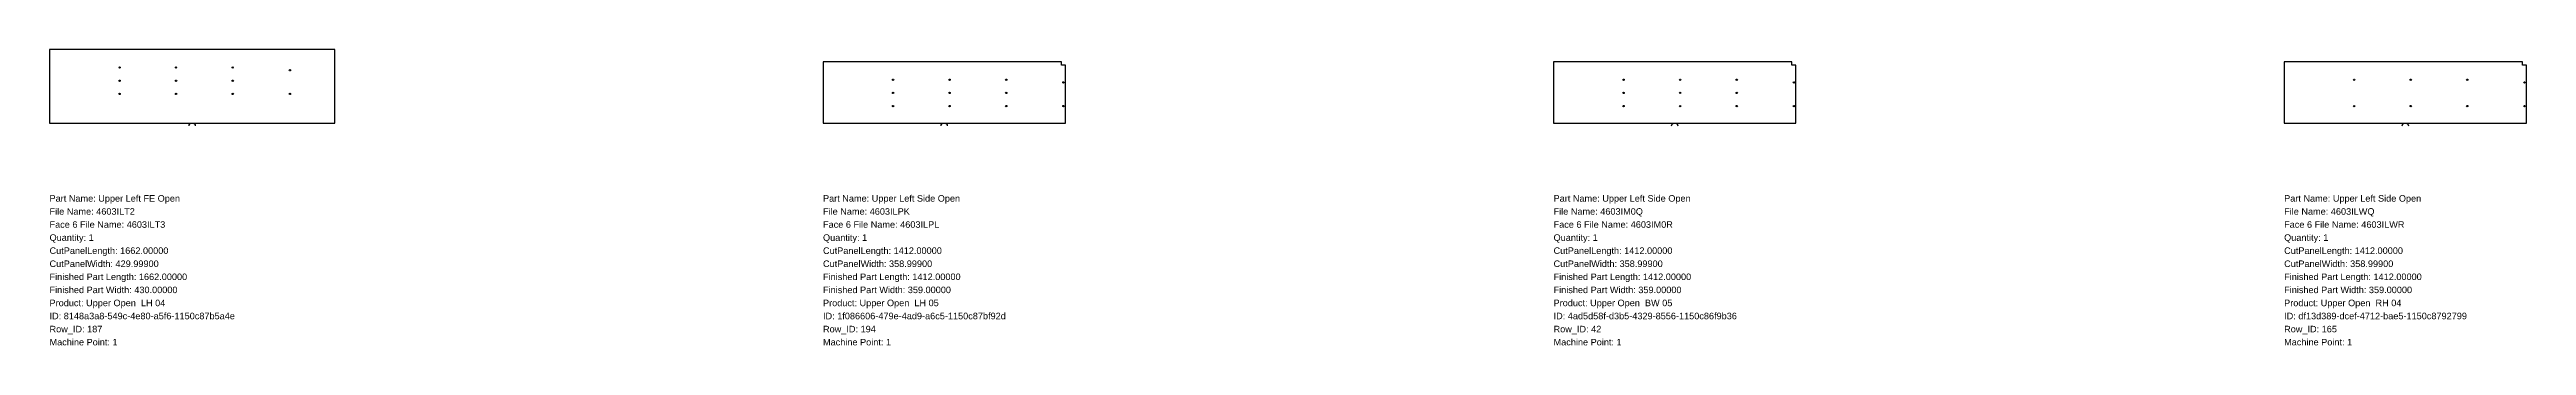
# Model space of a CAD drawing. Header units: inches. Extents: x 0 to 129167, y -1296 to 527.
# Drawn here: x 97208 to 111640, y -1296 to 430 of the extents above; entities that cross this region are included whole.
import ezdxf

# ---------------------------------------------------------------- set-up
doc = ezdxf.new("R2010")
doc.units = ezdxf.units.IN
doc.header["$MEASUREMENT"] = 0
for name, color, linetype in [('BORDER_Z23P0RT1001', 7, 'Continuous'), ('NESTTEXT', 1, 'Continuous'), ('VBORE_Z12P0', 3, 'Continuous')]:
    doc.layers.add(name, color=color, linetype=linetype)
doc.styles.get("Standard").update_dxf_attribs({"font": 'arial.ttf'})

msp = doc.modelspace()

# ---------------------------------------------------------------- linework, layer by layer
at = {"layer": 'BORDER_Z23P0RT1001', "color": 2}
for points in [[(98020.698, -15, -0.4142135624), (98035.698, 0), (98869.873, 0), (98869.873, 429.999), (97207.873, 429.999), (97207.873, 0), (98042.048, 0, -0.4142135624), (98057.048, -15)], [(102402.498, -15, -0.4142135624), (102417.498, 0), (103126.673, 0), (103126.673, 337.999), (103103.673, 337.999), (103103.673, 358.999), (101714.673, 358.999), (101714.673, 0), (102423.848, 0, -0.4142135624), (102438.848, -15)], [(106659.298, -15, -0.4142135624), (106674.298, 0), (107383.473, 0), (107383.473, 337.999), (107360.473, 337.999), (107360.473, 358.999), (105971.473, 358.999), (105971.473, 0), (106680.648, 0, -0.4142135624), (106695.648, -15)], [(110916.098, -15, -0.4142135624), (110931.098, 0), (111640.273, 0), (111640.273, 337.999), (111617.273, 337.999), (111617.273, 358.999), (110228.273, 358.999), (110228.273, 0), (110937.448, 0, -0.4142135624), (110952.448, -15)]]:
    msp.add_lwpolyline(points, format="xyb", dxfattribs=at)
at = {"layer": 'VBORE_Z12P0', "color": 3}
for centre in [(97615.873, 324.999), (97945.5397, 324.999), (98275.2063, 324.999), (98608.373, 308.999), (97615.873, 247.999), (97615.873, 170.999), (97945.5397, 247.999), (97945.5397, 170.999), (98275.2063, 247.999), (98275.2063, 170.999), (98608.373, 170.999), (102122.673, 253.999), (102122.673, 176.999), (102452.3397, 253.999), (102452.3397, 176.999), (102782.0063, 253.999), (102782.0063, 176.999), (103115.173, 237.999), (106379.473, 253.999), (106379.473, 176.999), (106709.1397, 253.999), (106709.1397, 176.999), (107038.8063, 253.999), (107038.8063, 176.999), (107371.973, 237.999), (110636.273, 253.999), (110965.9397, 253.999), (111295.6063, 253.999), (111628.773, 237.999), (102122.673, 99.999), (102452.3397, 99.999), (102782.0063, 99.999), (103115.173, 99.999), (106379.473, 99.999), (106709.1397, 99.999), (107038.8063, 99.999), (107371.973, 99.999), (110636.273, 99.999), (110965.9397, 99.999), (111295.6063, 99.999), (111628.773, 99.999)]:
    msp.add_circle(centre, 4, dxfattribs=at)

# ---------------------------------------------------------------- texts
at = {"layer": 'NESTTEXT', "color": 1}
for s, p in [('Part Name: Upper Left FE Open', (97207.873, -457.2)), ('Part Name: Upper Left Side Open', (101714.673, -457.2)), ('Part Name: Upper Left Side Open', (105971.473, -457.2)), ('Part Name: Upper Left Side Open', (110228.273, -457.2)), ('File Name: 4603ILT2', (97207.873, -533.4)), ('Face 6 File Name: 4603ILT3', (97207.873, -609.6)), ('File Name: 4603ILPK', (101714.673, -533.4)), ('Face 6 File Name: 4603ILPL', (101714.673, -609.6)), ('File Name: 4603IM0Q', (105971.473, -533.4)), ('Face 6 File Name: 4603IM0R', (105971.473, -609.6)), ('File Name: 4603ILWQ', (110228.273, -533.4)), ('Face 6 File Name: 4603ILWR', (110228.273, -609.6)), ('Quantity: 1', (97207.873, -685.8)), ('Quantity: 1', (101714.673, -685.8)), ('Quantity: 1', (105971.473, -685.8)), ('Quantity: 1', (110228.273, -685.8)), ('CutPanelLength: 1662.00000', (97207.873, -762)), ('CutPanelWidth: 429.99900', (97207.873, -838.2)), ('CutPanelLength: 1412.00000', (101714.673, -762)), ('CutPanelWidth: 358.99900', (101714.673, -838.2)), ('CutPanelLength: 1412.00000', (105971.473, -762)), ('CutPanelWidth: 358.99900', (105971.473, -838.2)), ('CutPanelLength: 1412.00000', (110228.273, -762)), ('CutPanelWidth: 358.99900', (110228.273, -838.2)), ('Finished Part Length: 1662.00000', (97207.873, -914.4)), ('Finished Part Width: 430.00000', (97207.873, -990.6)), ('Finished Part Length: 1412.00000', (101714.673, -914.4)), ('Finished Part Width: 359.00000', (101714.673, -990.6)), ('Finished Part Length: 1412.00000', (105971.473, -914.4)), ('Finished Part Width: 359.00000', (105971.473, -990.6)), ('Finished Part Length: 1412.00000', (110228.273, -914.4)), ('Finished Part Width: 359.00000', (110228.273, -990.6)), ('Product: Upper Open  LH 04', (97207.873, -1066.8)), ('ID: 8148a3a8-549c-4e80-a5f6-1150c87b5a4e', (97207.873, -1143)), ('Product: Upper Open  LH 05', (101714.673, -1066.8)), ('ID: 1f086606-479e-4ad9-a6c5-1150c87bf92d', (101714.673, -1143)), ('Product: Upper Open  BW 05', (105971.473, -1066.8)), ('ID: 4ad5d58f-d3b5-4329-8556-1150c86f9b36', (105971.473, -1143)), ('Product: Upper Open  RH 04', (110228.273, -1066.8)), ('ID: df13d389-dcef-4712-bae5-1150c8792799', (110228.273, -1143)), ('Row_ID: 187', (97207.873, -1219.2)), ('Machine Point: 1', (97207.873, -1295.4)), ('Row_ID: 194', (101714.673, -1219.2)), ('Machine Point: 1', (101714.673, -1295.4)), ('Row_ID: 42', (105971.473, -1219.2)), ('Machine Point: 1', (105971.473, -1295.4)), ('Row_ID: 165', (110228.273, -1219.2)), ('Machine Point: 1', (110228.273, -1295.4))]:
    msp.add_text(s, height=38.1, dxfattribs=at).set_placement(p)

doc.saveas('drawing.dxf')
